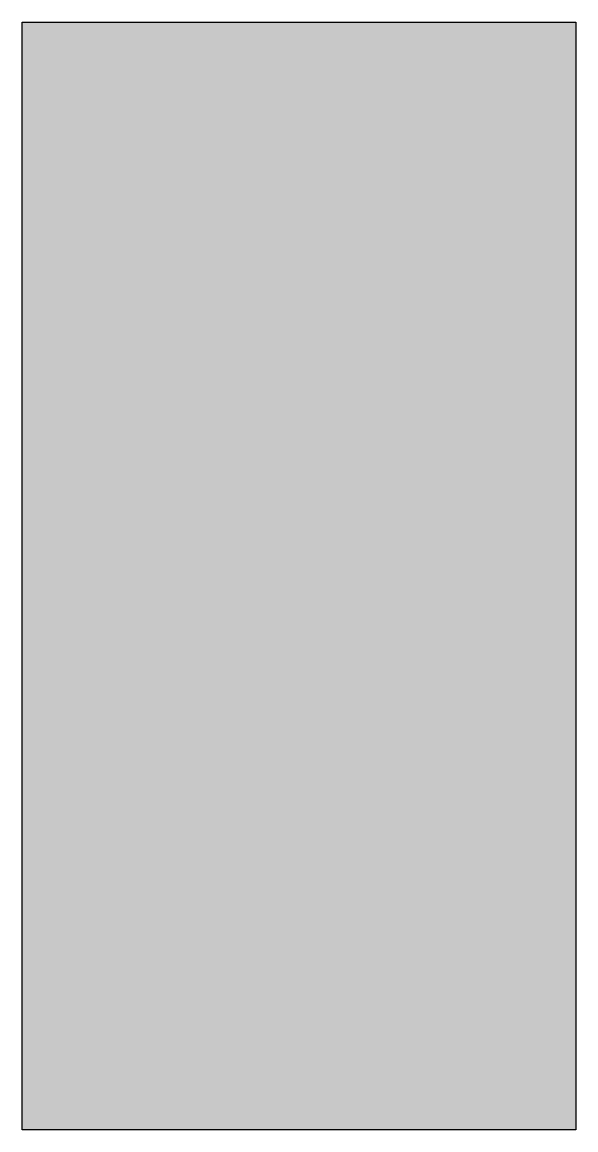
# Model space of a CAD drawing. Header units: inches. Extents: x 719368 to 9005052, y -3573818 to 446967.
# Drawn here: x 9004752 to 9005052, y -3573818 to -3573218 of the extents above.
import ezdxf

# ---------------------------------------------------------------- set-up
doc = ezdxf.new("R2010")
doc.units = ezdxf.units.IN
doc.header["$LTSCALE"] = 20
doc.header["$MEASUREMENT"] = 0
doc.layers.add('COL.FILL', color=6, linetype='Continuous', lineweight=20)
doc.layers.add('COLUMN', color=2, linetype='Continuous', lineweight=25)

msp = doc.modelspace()

# ---------------------------------------------------------------- hatches: boundary and pattern name
at = {"layer": 'COL.FILL'}
msp.add_hatch(color=256, dxfattribs=at).paths.add_polyline_path([(9005051.58, -3573218.2), (9004751.58, -3573218.2), (9004751.58, -3573818.2), (9005051.58, -3573818.2)])
at = {"layer": 'COLUMN'}
msp.add_hatch(color=256, dxfattribs=at).paths.add_polyline_path([(9005051.58, -3573218.2), (9004751.58, -3573218.2), (9004751.58, -3573818.2), (9005051.58, -3573818.2)])
msp.add_hatch(color=256, dxfattribs=at).paths.add_polyline_path([(9005051.58, -3573218.2), (9004751.58, -3573218.2), (9004751.58, -3573818.2), (9005051.58, -3573818.2)])

# ---------------------------------------------------------------- linework, layer by layer
at = {"layer": 'COL.FILL'}
msp.add_lwpolyline([(9004751.58, -3573218.2), (9005051.58, -3573218.2), (9005051.58, -3573818.2), (9004751.58, -3573818.2)], close=True, dxfattribs=at)
at = {"layer": 'COLUMN'}
msp.add_lwpolyline([(9004751.58, -3573218.2), (9005051.58, -3573218.2), (9005051.58, -3573818.2), (9004751.58, -3573818.2)], close=True, dxfattribs=at)
msp.add_lwpolyline([(9004751.58, -3573218.2), (9005051.58, -3573218.2), (9005051.58, -3573818.2), (9004751.58, -3573818.2)], close=True, dxfattribs=at)

doc.saveas('drawing.dxf')
